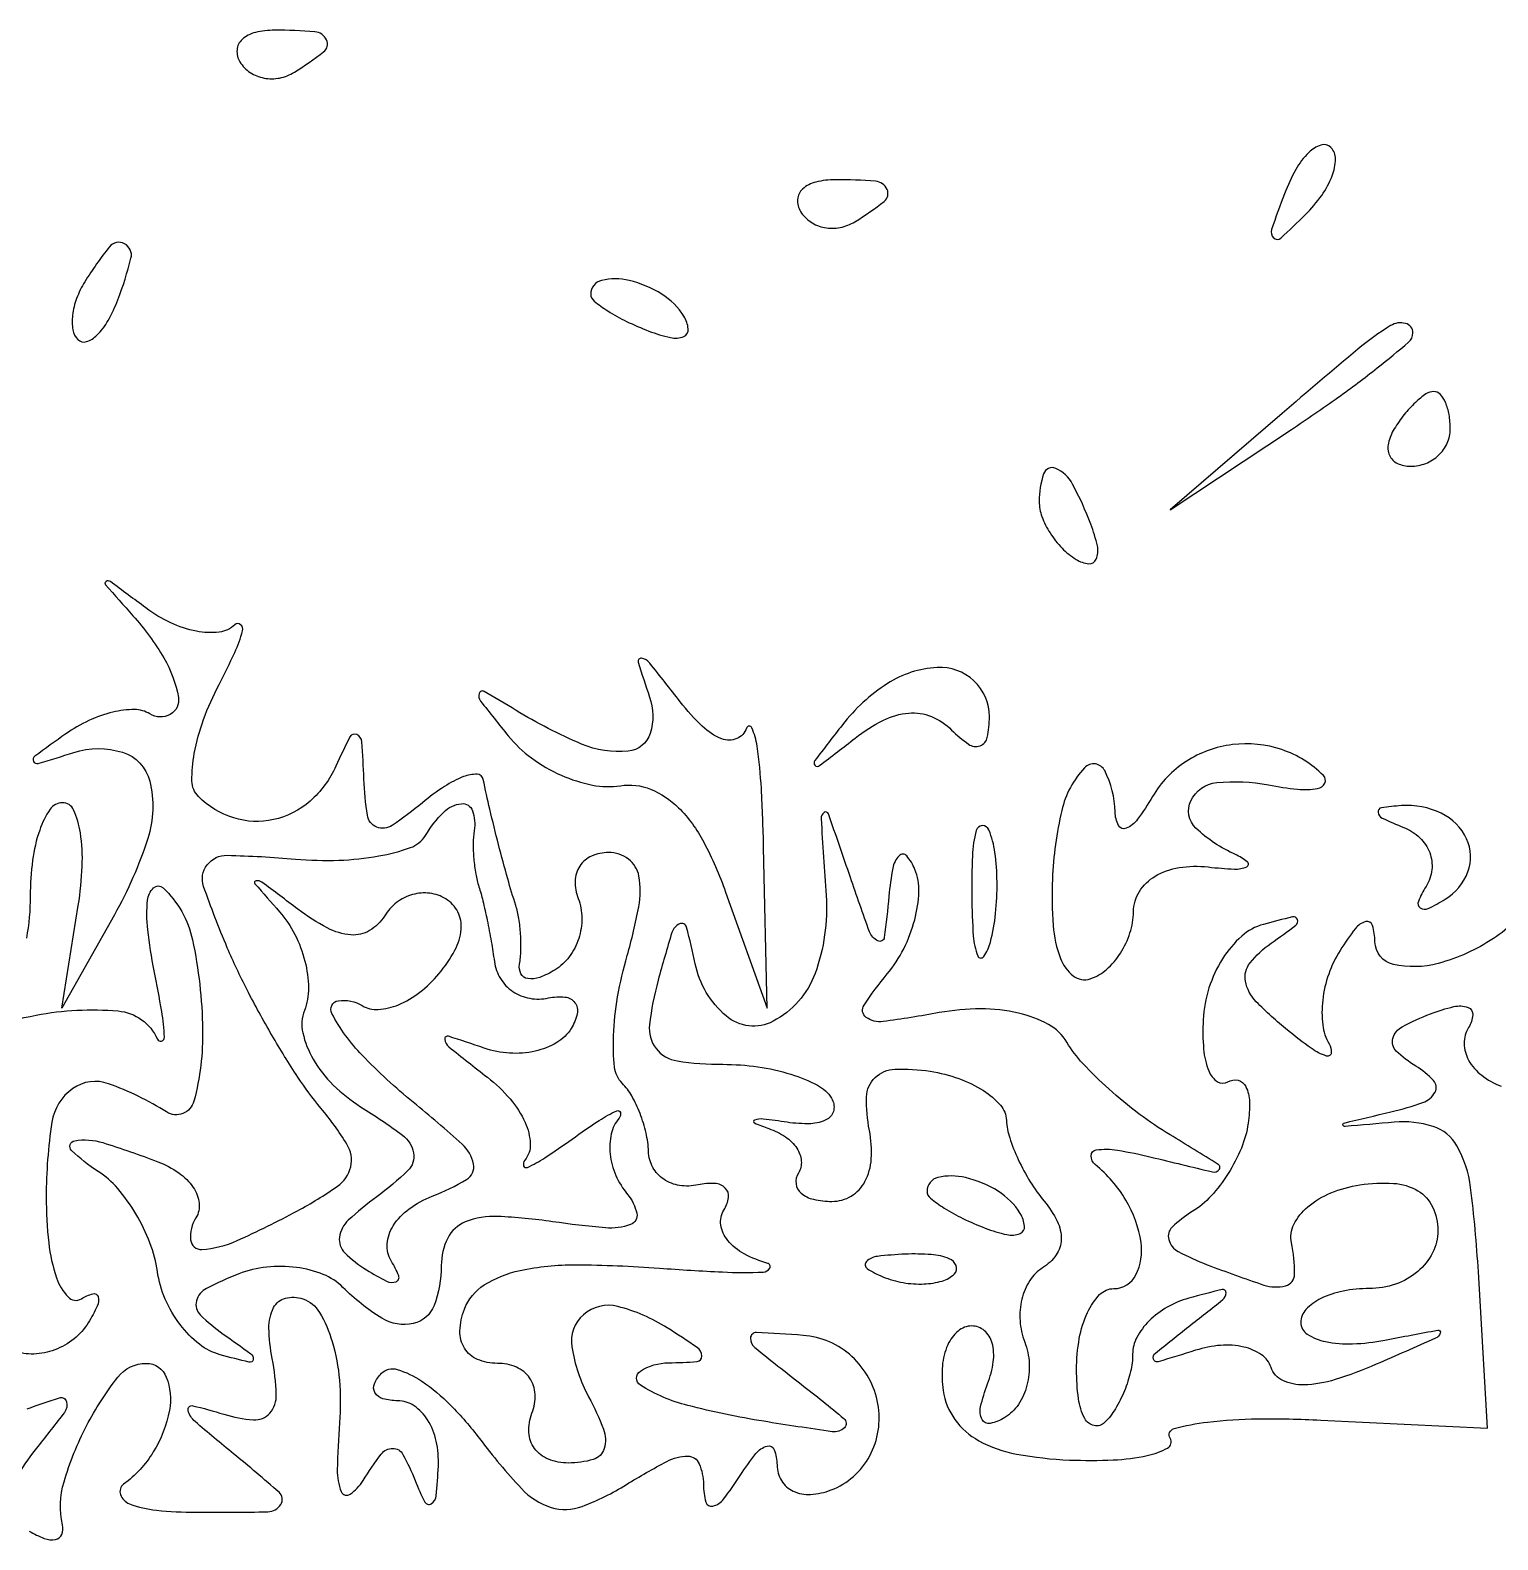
# Model space of a CAD drawing. Extents: x 153 to 7594, y 148 to 3762.
# Drawn here: x 4179 to 4218.27, y 2377.28 to 2417.67 of the extents above; entities that cross this region are included whole.
import ezdxf

# ---------------------------------------------------------------- set-up
doc = ezdxf.new("R2010")
doc.units = 0

msp = doc.modelspace()

# ---------------------------------------------------------------- linework, layer by layer
for points in [[(4184.613087, 2416.817021, 0.108766), (4184.88478, 2416.536973, 0.099739), (4185.257398, 2416.385962, 0.095385), (4185.673795, 2416.387618, 0.090093), (4186.069098, 2416.542705, 0.02679), (4186.852054, 2417.086603, 0.350126), (4186.929499, 2417.40792, 0.269722), (4186.618676, 2417.623697, 0.019984), (4185.543989, 2417.666667, 0.059057), (4185.024148, 2417.605052, 0.126631), (4184.669932, 2417.417083, 0.191218), (4184.534562, 2417.139071, 0.158515)], [(4212.564293, 2413.293128, 0.008399), (4212.21821, 2412.336218, 0.286372), (4212.270328, 2412.111181, 0.400052), (4212.463552, 2412.106486, 0.011214), (4213.124088, 2412.733333, 0.043285), (4213.558688, 2413.246577, 0.063152), (4213.837219, 2413.768815, 0.082976), (4213.927901, 2414.220211, 0.20742), (4213.806872, 2414.526461, 0.278911), (4213.538684, 2414.59249, 0.120343), (4213.210949, 2414.395085, 0.070189), (4212.866277, 2413.940734, 0.036269)], [(4199.613087, 2412.817021, 0.108766), (4199.88478, 2412.536973, 0.099739), (4200.257398, 2412.385962, 0.095385), (4200.673795, 2412.387618, 0.090093), (4201.069098, 2412.542705, 0.02679), (4201.852054, 2413.086603, 0.350126), (4201.929499, 2413.40792, 0.269722), (4201.618676, 2413.623697, 0.019984), (4200.543989, 2413.666667, 0.059057), (4200.024148, 2413.605052, 0.126631), (4199.669932, 2413.417083, 0.191218), (4199.534562, 2413.139071, 0.158515)], [(4180.458881, 2410.933469, 0.049364), (4180.242038, 2410.490157, 0.059701), (4180.133355, 2410.040231, 0.070517), (4180.142323, 2409.651151, 0.156651), (4180.276326, 2409.390341, 0.281567), (4180.50546, 2409.335123, 0.118528), (4180.786868, 2409.507038, 0.069269), (4181.083816, 2409.899181, 0.035865), (4181.345077, 2410.456872, 0.029555), (4181.696703, 2411.564815, 0.344086), (4181.525317, 2411.954259, 0.36195), (4181.120758, 2411.871774, 0.030391)], [(4194, 2410.606989, 0.2252), (4194.088769, 2410.419896, 0.029412), (4194.455882, 2410.154486, 0.029555), (4194.957462, 2409.875192, 0.020646), (4195.551938, 2409.618443, 0.036408), (4196.131719, 2409.443138, 0.155351), (4196.487528, 2409.474315, 0.32948), (4196.606889, 2409.674071, 0.1144), (4196.492921, 2410.011454, 0.115814), (4195.901891, 2410.603931, 0.080554), (4195.026239, 2410.969265, 0.115534), (4194.291154, 2410.972535, 0.349578)], [(4212.5, 2407.41239), (4209.5, 2404.834714), (4212.75, 2406.985451, 0.008632), (4213.995474, 2407.840942, 0.013087), (4215.045313, 2408.631282, 0.00774), (4215.884951, 2409.319978, 0.220566), (4216, 2409.568094, 0.342088), (4215.802873, 2409.8225, 0.203856), (4215.4037, 2409.762236, 0.0361), (4214.529245, 2409.132384, 0.003362)], [(4215.5, 2407, 0.082592), (4215.343488, 2406.6179, 0.161196), (4215.3746, 2406.29375, 0.182303), (4215.586039, 2406.078288, 0.108972), (4215.940983, 2406, 0.093332), (4216.345238, 2406.076123, 0.09642), (4216.688914, 2406.29375, 0.099167), (4216.918938, 2406.618444, 0.105053), (4217, 2407, 0.042167), (4216.967655, 2407.382849, 0.061769), (4216.870461, 2407.70625, 0.081139), (4216.727648, 2407.92554, 0.210953), (4216.559017, 2408, 0.151918), (4216.34829, 2407.934461, 0.038439), (4216.066025, 2407.70625, 0.035638), (4215.768994, 2407.382774, 0.029505)], [(4206, 2405.059017, 0.088797), (4206.072509, 2404.65395, 0.053277), (4206.290385, 2404.21498, 0.051183), (4206.610411, 2403.810572, 0.061454), (4206.988546, 2403.507079, 0.1144), (4207.325929, 2403.393111, 0.32948), (4207.525685, 2403.512472, 0.155351), (4207.556862, 2403.868281, 0.036408), (4207.381557, 2404.448062, 0.029964), (4206.894727, 2405.51997, 0.168622), (4206.441482, 2405.942608, 0.444011), (4206.117673, 2405.798253, 0.079093)], [(4195.574939, 2399.827125, -0.160864), (4195.589204, 2398.854301, -0.300297), (4195.002844, 2398.377213, -0.126223), (4193.754621, 2398.567873, -0.036137), (4192, 2399.470079, 0.006577), (4191.144077, 2399.976214, 0.482563), (4191.012021, 2399.923725, 0.244183), (4191.05034, 2399.719785, 0.004028), (4191.793688, 2398.786854, 0.064817), (4192.415175, 2398.195558, 0.053249), (4193.208584, 2397.73636, 0.055147), (4194.045371, 2397.470085, 0.088018), (4194.793688, 2397.453386, -0.134722), (4195.602536, 2397.360315, -0.102376), (4196.349165, 2396.864251, -0.07395), (4197.021696, 2395.947047, -0.035547), (4197.609839, 2394.60849), (4198.719677, 2391.5), (4198.625536, 2395.797091, 0.008433), (4198.564286, 2397.376116, 0.021885), (4198.45133, 2398.508758, 0.067577), (4198.310858, 2399.000765, 0.686629), (4198.164696, 2398.994088, -0.215369), (4197.904476, 2398.712515, -0.197228), (4197.507817, 2398.708123, -0.096911), (4196.98383, 2399.045168, -0.036325), (4196.396545, 2399.696997, 0.003626), (4195.576461, 2400.736411, 0.186746), (4195.358003, 2400.86333, 0.555867), (4195.268395, 2400.759751, 0.008047)], [(4200.734124, 2399.083333, 0.002253), (4199.993215, 2398.123893, 0.368836), (4199.999859, 2398.000148, 0.383026), (4200.120672, 2397.9906, 0.002296), (4201.073794, 2398.726206, -0.048152), (4201.830194, 2399.206419, -0.09674), (4202.507857, 2399.398758, -0.11906), (4203.113546, 2399.305153, -0.099088), (4203.657127, 2398.942873, 0.044068), (4204.110272, 2398.563267, 0.241871), (4204.416667, 2398.521771, 0.263298), (4204.610695, 2398.744845, 0.050284), (4204.666667, 2399.3, 0.206801), (4204.252362, 2400.258861, 0.205349), (4203.268482, 2400.618035, 0.130436), (4201.937811, 2400.185248, 0.08391)], [(4209.030568, 2397.161493, -0.026215), (4208.633508, 2396.556425, -0.137691), (4208.323352, 2396.313728, -0.392796), (4208.120142, 2396.389809, -0.110363), (4208.030409, 2396.75, 0.111412), (4207.752236, 2397.856796, 0.521347), (4207.21199, 2397.933754, 0.131282), (4206.604017, 2396.794104, 0.047073), (4206.354366, 2394.954987, 0.028613), (4206.374692, 2393.713177, 0.072294), (4206.56956, 2392.83313, 0.136879), (4206.912847, 2392.366549, 0.25166), (4207.364962, 2392.288321, 0.100404), (4207.800556, 2392.538818, 0.06912), (4208.173175, 2392.971673, 0.065933), (4208.428955, 2393.513497, 0.073517), (4208.522442, 2394.083333, -0.136367), (4208.681241, 2394.62156, -0.119051), (4209.101457, 2395.033824, -0.097439), (4209.742347, 2395.263849, -0.065487), (4210.522442, 2395.279096, 0.015882), (4211.226607, 2395.223009, 0.119903), (4211.551905, 2395.28589, 0.558681), (4211.568276, 2395.419174, 0.064264), (4211.25, 2395.612429, -0.085734), (4210.194489, 2396.316699, -0.324544), (4210.057783, 2397.052431, -0.263326), (4210.750554, 2397.538592, -0.071924), (4212.135307, 2397.473942, 0.022442), (4212.913756, 2397.359969, 0.067814), (4213.448243, 2397.37864, 0.2387), (4213.639837, 2397.520983, 0.322698), (4213.606362, 2397.726971, 0.11564), (4212.490588, 2398.418976, 0.112431), (4211.171463, 2398.552615, 0.113028), (4209.92999, 2398.102174, 0.117871)], [(4190.881579, 2396.25, 0.037629), (4190.85372, 2395.908429, 0.022329), (4190.869449, 2395.5, 0.02227), (4190.921861, 2395.091714, 0.035422), (4191.006579, 2394.75, -0.019699), (4191.111919, 2394.375851, -0.007748), (4191.228566, 2393.853125, -0.007655), (4191.337371, 2393.283531, -0.009478), (4191.420455, 2392.75, 0.10459), (4191.583687, 2392.294283, 0.106938), (4191.916508, 2391.947903, 0.104819), (4192.36874, 2391.765482, 0.096847), (4192.869784, 2391.774777, -0.077878), (4193.310245, 2391.799556, -0.212125), (4193.575655, 2391.648544, -0.218684), (4193.63669, 2391.35478, -0.082144), (4193.473179, 2390.956603, -0.121459), (4193.091021, 2390.581945, -0.078337), (4192.511772, 2390.352329, -0.070884), (4191.829668, 2390.297975, -0.067894), (4191.148849, 2390.43428, 0.006554), (4190.192383, 2390.751314, 0.542081), (4190.091684, 2390.668789, 0.199314), (4190.201539, 2390.468979, 0.003191), (4191.234456, 2389.653577, -0.049852), (4191.844081, 2389.072423, -0.071714), (4192.24367, 2388.444179, -0.094055), (4192.38189, 2387.868798, -0.189823), (4192.234456, 2387.434091, 0.253556), (4192.203941, 2387.287707, 0.452634), (4192.303247, 2387.242212, 0.040593), (4192.771539, 2387.499038, 0.009822), (4193.5, 2388, -0.009858), (4194.22826, 2388.500747, -0.041188), (4194.694736, 2388.75577, -0.462413), (4194.792657, 2388.708677, -0.244486), (4194.758676, 2388.559042, 0.121348), (4194.548714, 2388.1367, 0.082698), (4194.519195, 2387.598762, 0.074924), (4194.67043, 2387.029726, 0.070966), (4194.98443, 2386.518761, -0.118744), (4195.231274, 2386.015923, -0.377211), (4195.065488, 2385.7135, -0.108995), (4194.393087, 2385.62505, -0.014848), (4192.975754, 2385.790251, 0.025401), (4191.512802, 2385.929558, 0.10557), (4190.643401, 2385.783706, 0.18545), (4190.173064, 2385.351384, 0.115701), (4190, 2384.613499, -0.090406), (4189.805502, 2383.5466, -0.253494), (4189.249938, 2383.065566, -0.195064), (4188.409031, 2383.20835, -0.058044), (4187.367217, 2384.032783, 0.101964), (4186.842511, 2384.378185, 0.062593), (4186.12344, 2384.564801, 0.058977), (4185.329896, 2384.573596, 0.065009), (4184.583372, 2384.393619, 0.027376), (4183.717667, 2384.005828, 0.213452), (4183.448245, 2383.668759, 0.268219), (4183.551394, 2383.296598, 0.04101), (4184.166154, 2382.784706, -0.005172), (4184.901138, 2382.256975, -0.27631), (4184.965517, 2382.104096, -0.441828), (4184.859836, 2382.032086, -0.007263), (4184.087373, 2382.228078, -0.102107), (4183.526905, 2382.510324, -0.063399), (4183.010132, 2383.038863, -0.059767), (4182.612744, 2383.720026, -0.065845), (4182.403857, 2384.454102, 0.055023), (4182.203146, 2385.221983, 0.042291), (4181.825825, 2386.002838, 0.043397), (4181.340538, 2386.680586, 0.074521), (4180.816484, 2387.134581, -0.05294), (4180.107897, 2387.697005, -0.614148), (4180.190279, 2387.956502, -0.116049), (4180.941837, 2387.904421, -0.016541), (4182.412469, 2387.395215, -0.060475), (4182.974366, 2387.097516, -0.091339), (4183.363026, 2386.705116, -0.120446), (4183.521017, 2386.283716, -0.169737), (4183.435239, 2385.895215, 0.15983), (4183.292969, 2385.305155, 0.410545), (4183.593955, 2385.045776, 0.089705), (4184.534352, 2385.282668, 0.016425), (4186.148706, 2386.079585, 0.029509), (4187.222944, 2386.738794, 0.186368), (4187.575197, 2387.261618, 0.198224), (4187.473361, 2387.865761, 0.033893), (4186.776326, 2388.829585, -0.028082), (4186.164351, 2389.655428, -0.013403), (4185.467958, 2390.779178, -0.01324), (4184.801265, 2391.99521, -0.018353), (4184.273664, 2393.120807, -0.016367), (4183.640214, 2394.759396, -0.253071), (4183.73298, 2395.335775, -0.239711), (4184.27182, 2395.59271, -0.014823), (4186.096079, 2395.491824, 0.029095), (4187.259724, 2395.460729, 0.036886), (4188.328833, 2395.573611, 0.040229), (4189.173903, 2395.79783, 0.171002), (4189.574793, 2396.121017, -0.055656), (4190.065131, 2396.746624, -0.175891), (4190.538012, 2396.973075, -0.346535), (4190.833867, 2396.783948, -0.123483)], [(4215.756231, 2396.335642, -0.09373), (4216.185107, 2396.06066, -0.11358), (4216.449351, 2395.663905, -0.119157), (4216.506396, 2395.206832, -0.110583), (4216.351722, 2394.760081, 0.038844), (4216.14577, 2394.360517, 0.357602), (4216.197388, 2394.186645, 0.264648), (4216.410413, 2394.170014, 0.028521), (4216.861803, 2394.41459, 0.164497), (4217.469663, 2395.149367, 0.20325), (4217.437992, 2396.02967, 0.174183), (4216.754768, 2396.717682, 0.12824), (4215.690983, 2396.921053, 0.020929), (4215.159138, 2396.863366, 0.402866), (4215.066763, 2396.743095, 0.260933), (4215.178106, 2396.587621, 0.013901)], [(4204.194949, 2394.5, 0.012823), (4204.235556, 2393.431793, 0.080377), (4204.356533, 2392.900903, 0.597527), (4204.51666, 2392.883358, 0.087174), (4204.692991, 2393.269032, 0.037336), (4204.832894, 2394.036634, 0.029507), (4204.872264, 2394.880008, 0.030339), (4204.814405, 2395.671085, 0.06278), (4204.655937, 2396.269032, 0.31318), (4204.47713, 2396.386009, 0.333666), (4204.315079, 2396.257153, 0.052471), (4204.212705, 2395.580113, 0.014395)], [(4185.671855, 2394.079917, -0.063985), (4186.082416, 2393.475738, -0.055539), (4186.350976, 2392.758116, -0.058306), (4186.445258, 2392.040624, -0.095434), (4186.338172, 2391.43888, 0.148096), (4186.294877, 2390.841534, 0.076985), (4186.57138, 2390.139845, 0.065593), (4187.111098, 2389.444474, 0.055436), (4187.841974, 2388.866616, -0.019481), (4188.962798, 2388.10441, -0.191555), (4189.258562, 2387.628557, -0.250876), (4189.105067, 2387.155929, -0.033462), (4188.274166, 2386.458525, 0.029515), (4187.511872, 2385.828883, 0.172676), (4187.275785, 2385.37476, 0.236164), (4187.416053, 2384.960373, 0.056812), (4188.003018, 2384.498135, 0.021308), (4188.537509, 2384.198486, 0.208423), (4188.790034, 2384.183977, 0.420776), (4188.860457, 2384.341398, 0.044442), (4188.660252, 2384.740707, -0.160038), (4188.551189, 2385.193845, -0.121497), (4188.714437, 2385.681553, -0.094749), (4189.136965, 2386.131714, -0.064301), (4189.755744, 2386.469507, 0.041136), (4190.678174, 2386.919072, 0.318541), (4190.862317, 2387.333287, 0.161747), (4190.558256, 2387.865384, 0.011627), (4189.25, 2388.984585, -0.029739), (4187.881081, 2390.244311, -0.070668), (4187.071837, 2391.362761, -0.515047), (4187.241814, 2391.700744, -0.178657), (4187.886693, 2391.570027, 0.157815), (4188.312688, 2391.465542, 0.080573), (4188.854218, 2391.594237, 0.06707), (4189.425024, 2391.927196, 0.054071), (4189.935251, 2392.421983, 0.048406), (4190.362064, 2393.051256, 0.102491), (4190.53258, 2393.612451, 0.142263), (4190.442585, 2394.075606, 0.136508), (4190.117657, 2394.427284, 0.107912), (4189.693539, 2394.576634, 0.099619), (4189.232588, 2394.542, 0.095629), (4188.80578, 2394.328271, 0.090821), (4188.480071, 2393.967754, -0.122105), (4188.080803, 2393.577317, -0.153952), (4187.579653, 2393.462245, -0.103943), (4186.949371, 2393.648233, -0.037815), (4186.160972, 2394.153214, 0.00191), (4185.199956, 2394.870905, 0.199168), (4185.043167, 2394.910012, 0.590641), (4185.014308, 2394.832169, 0.003166)], [(4203, 2386.606989, 0.2252), (4203.088769, 2386.419896, 0.029412), (4203.455882, 2386.154486, 0.029555), (4203.957462, 2385.875192, 0.020646), (4204.551938, 2385.618443, 0.036408), (4205.131719, 2385.443138, 0.155351), (4205.487528, 2385.474315, 0.32948), (4205.606889, 2385.674071, 0.1144), (4205.492921, 2386.011454, 0.115814), (4204.901891, 2386.603931, 0.080554), (4204.026239, 2386.969265, 0.115534), (4203.291154, 2386.972535, 0.349578)], [(4201.8125, 2384.316886, 0.051402), (4202.359369, 2384.160852, 0.05415), (4202.916927, 2384.123424, 0.060344), (4203.402231, 2384.202593, 0.126455), (4203.729167, 2384.395833, 0.296942), (4203.77538, 2384.614691, 0.208169), (4203.592839, 2384.799335, 0.077125), (4203.112848, 2384.910055, 0.028489), (4202.416667, 2384.921053, 0.018894), (4201.670344, 2384.862007, 0.168741), (4201.37858, 2384.720685, 0.470617), (4201.395823, 2384.538436, 0.054073)]]:
    msp.add_lwpolyline(points, format="xyb", close=True)
for points in [[(4178.976218, 2377.514698, 0.04707), (4179.376171, 2377.316789, 0.136948), (4179.680348, 2377.288349, 0.255513), (4179.844006, 2377.420502, 0.153758), (4179.866018, 2377.67567, -0.127039), (4179.904764, 2378.826712, -0.047974), (4180.510051, 2380.332326, -0.046936), (4181.345066, 2381.629565, -0.230209), (4182.106989, 2382, -0.309528), (4182.641786, 2381.63385, -0.139797), (4182.723986, 2380.745827, -0.091334), (4182.293567, 2379.628342, -0.097142), (4181.5, 2378.765313, 0.331689), (4181.415821, 2378.4899, 0.217899), (4181.657707, 2378.241942, 0.067528), (4182.375865, 2378.070868, 0.023453), (4183.44113, 2378.015313, 0.005925), (4185.358867, 2378.028055, 0.251111), (4185.704562, 2378.221669, 0.369767), (4185.65821, 2378.550244, 0.00965), (4184.44113, 2379.581635, -0.005861), (4183.41122, 2380.441087, -0.157001), (4183.226398, 2380.741061, -0.559895), (4183.349959, 2380.865944, -0.017994), (4184.181474, 2380.639316, 0.057437), (4184.972536, 2380.489376, 0.236034), (4185.410399, 2380.669879, 0.191047), (4185.585929, 2381.168225, 0.037859), (4185.475681, 2382.126278, -0.042001), (4185.38837, 2382.944541, -0.124439), (4185.51356, 2383.490875, -0.21422), (4185.828816, 2383.743666, -0.146598), (4186.294207, 2383.726294, -0.179443), (4186.741197, 2383.362209, -0.06111), (4187.080397, 2382.58196, -0.05137), (4187.273757, 2381.55081, -0.039806), (4187.277356, 2380.407697, 0.013688), (4187.215693, 2379.15152, 0.102451), (4187.323372, 2378.568113, 0.48157), (4187.560221, 2378.498336, 0.100665), (4187.906305, 2378.863153, -0.022146), (4188.395545, 2379.57417, -0.235153), (4188.701138, 2379.726305, -0.275836), (4188.97324, 2379.563832, -0.028937), (4189.300002, 2378.863153, 0.023718), (4189.559972, 2378.290165, 0.438953), (4189.731622, 2378.242627, 0.232968), (4189.864069, 2378.4558, 0.013273), (4189.921053, 2379.25, 0.065071), (4189.864129, 2379.919055, 0.085528), (4189.634101, 2380.485938, 0.104064), (4189.271907, 2380.864353, 0.151114), (4188.833333, 2381, -0.066542), (4188.438686, 2381.052755, -0.195974), (4188.225299, 2381.215924, -0.23966), (4188.210841, 2381.45465, -0.094136), (4188.401726, 2381.73506, -0.279166), (4188.819562, 2381.837722, -0.071351), (4189.475262, 2381.524209, -0.051826), (4190.247606, 2380.884134, -0.031431), (4191.024103, 2379.98506, 0.024239), (4192.145153, 2378.648687, 0.131225), (4192.938572, 2378.14752, 0.168349), (4193.769712, 2378.173424, 0.046806), (4194.95571, 2378.758474, -0.015868), (4196.036217, 2379.377247, -0.122697), (4196.596937, 2379.516948, -0.302251), (4196.899834, 2379.315437, -0.096434), (4197.015313, 2378.758474, 0.062795), (4197.080166, 2378.290112, 0.407643), (4197.265938, 2378.180359, 0.170361), (4197.554393, 2378.368528, 0.020394), (4198, 2379, -0.024208), (4198.420237, 2379.585985, -0.156742), (4198.718617, 2379.785463, -0.394239), (4198.910945, 2379.687109, -0.083809), (4198.984687, 2379.281385, 0.13328), (4199.104311, 2378.86153, 0.149877), (4199.416083, 2378.58213, 0.123718), (4199.883463, 2378.493711, 0.07695), (4200.431764, 2378.612189, 0.180168), (4201.46464, 2379.523439, 0.169149), (4201.684038, 2380.916233, 0.163079), (4200.989481, 2382.180999, 0.169111), (4199.683777, 2382.748867, 0.007668), (4198.43342, 2382.823792, 0.415596), (4198.274672, 2382.677895, 0.237621), (4198.39122, 2382.4216, 0.004095), (4199.631675, 2381.440406, -0.00798), (4200.775178, 2380.521367, -0.443599), (4200.785692, 2380.275885, -0.234462), (4200.463949, 2380.16999, -0.004237), (4198.627305, 2380.44967, -0.023156), (4196.593788, 2380.874376, -0.075014), (4195.328231, 2381.412345, -0.556947), (4195.327167, 2381.794568, -0.137469), (4196.083333, 2382.015313, 0.017009), (4196.844248, 2382.049443, 0.402326), (4196.974646, 2382.196054, 0.23711), (4196.85145, 2382.419591, 0.009356), (4196.047746, 2382.94933, 0.078787), (4194.720269, 2383.521251, 0.247078), (4193.805355, 2383.302295, 0.258051), (4193.493914, 2382.43936, 0.083361), (4193.943282, 2381.105978, -0.031529), (4194.340029, 2380.237132, -0.16682), (4194.357937, 2379.721672, -0.251939), (4194.062784, 2379.428915, -0.072053), (4193.402954, 2379.333333, -0.093792), (4192.868586, 2379.434461, -0.141986), (4192.496065, 2379.721291, -0.147372), (4192.343066, 2380.153931, -0.103791), (4192.425582, 2380.666667, 0.101609), (4192.50965, 2381.175034, 0.143007), (4192.364747, 2381.608333, 0.142214), (4192.008604, 2381.897188, 0.100061), (4191.5, 2382, -0.09909), (4190.968597, 2382.106358, -0.158477), (4190.620516, 2382.405185, -0.14742), (4190.49972, 2382.869887, -0.082182), (4190.618294, 2383.447674, -0.161233), (4191.15011, 2384.097152, -0.089544), (4192.108248, 2384.486915, -0.053543), (4193.601241, 2384.637848, -0.017051), (4195.836909, 2384.547634, 0.006561), (4197.52474, 2384.444027, 0.023075), (4198.612558, 2384.441804, 0.251689), (4198.789546, 2384.547231, 0.497803), (4198.737757, 2384.675642, -0.05812), (4198.106498, 2384.927612, -0.096555), (4197.665479, 2385.290417, -0.134996), (4197.481134, 2385.701545, -0.178541), (4197.562087, 2386.100459, 0.10301), (4197.685545, 2386.44049, 0.239831), (4197.600684, 2386.690041, 0.18387), (4197.318359, 2386.812265, 0.064219), (4196.869784, 2386.774777, -0.089796), (4196.378173, 2386.758779, -0.111993), (4195.953226, 2386.923424, -0.120446), (4195.662055, 2387.243359, -0.11543), (4195.545455, 2387.666667, 0.046648), (4195.479647, 2388.161659, 0.035701), (4195.319887, 2388.684091, 0.036631), (4195.09718, 2389.155469, 0.067803), (4194.841394, 2389.49194, -0.171795), (4194.636594, 2389.921233, -0.035913), (4194.60861, 2390.767261, -0.033785), (4194.719244, 2391.804371, -0.026377), (4194.973789, 2392.908606, 0.022916), (4195.284574, 2394.215461, 0.091656), (4195.288546, 2395.034581, 0.188571), (4195.010041, 2395.488104, 0.163256), (4194.477736, 2395.666667, 0.103943), (4194.023728, 2395.571254, 0.144132), (4193.707648, 2395.304713, 0.140997), (4193.582171, 2394.904445, 0.09782), (4193.663514, 2394.434484, -0.09053), (4193.761592, 2393.912815, -0.080061), (4193.676399, 2393.365833, -0.080846), (4193.425104, 2392.877951, -0.095349), (4193.043397, 2392.526821, -0.048051), (4192.6335, 2392.324989, -0.129969), (4192.313565, 2392.29191, -0.238426), (4192.13293, 2392.421843, -0.16423), (4192.093644, 2392.67567, 0.03591), (4192.130871, 2393.045918, 0.023003), (4192.123273, 2393.478166, 0.023102), (4192.076439, 2393.903107, 0.039488), (4191.993421, 2394.25, -0.010403), (4191.77865, 2394.961833, -0.005049), (4191.532369, 2395.87976, -0.005045), (4191.299536, 2396.823266, -0.008417), (4191.125, 2397.622445, 0.353211), (4190.958674, 2397.760714, 0.095359), (4190.596094, 2397.69636, 0.05448), (4190.084533, 2397.433501, 0.027311), (4189.5, 2397, -0.025315), (4188.684809, 2396.390384, -0.247815), (4188.271245, 2396.346531, -0.265857), (4188.021135, 2396.66164, -0.028431), (4187.929715, 2397.627555, 0.008953), (4187.874416, 2398.624265, 0.271184), (4187.737794, 2398.822703, 0.404318), (4187.553007, 2398.759359, 0.012962), (4187.179715, 2397.978997, -0.107565), (4186.49095, 2397.043345, -0.12665), (4185.512553, 2396.546395, -0.131508), (4184.444478, 2396.592896, -0.120674), (4183.502313, 2397.164354, -0.195274), (4183.327937, 2397.577133, -0.049043), (4183.390453, 2398.31965, -0.042679), (4183.637417, 2399.22142, -0.031899), (4184.054434, 2400.164354, 0.012332), (4184.472802, 2401.018394, 0.042898), (4184.680495, 2401.59614, 0.289147), (4184.628463, 2401.762238, 0.380898), (4184.477464, 2401.758676, -0.16049), (4184.055817, 2401.563672, -0.075666), (4183.44944, 2401.585588, -0.063141), (4182.759821, 2401.808991, -0.050978), (4182.092009, 2402.210448, 0.001633), (4181.144363, 2402.915818, 0.305081), (4181.028545, 2402.920961, 0.465712), (4181.015055, 2402.832456, 0.001951), (4181.75, 2402.001772, -0.048422), (4182.576168, 2400.872127, -0.0913), (4182.964883, 2399.815756, -0.319649), (4182.746395, 2399.361444, -0.270667), (4182.202254, 2399.375, 0.140411), (4181.792298, 2399.490481, 0.057351), (4181.212247, 2399.421128, 0.050663), (4180.566904, 2399.196605, 0.045054), (4179.952254, 2398.839685, 0.004079), (4179.126687, 2398.244924, 0.349939), (4179.088903, 2398.105747, 0.380372), (4179.213596, 2398.047697, 0.004299), (4180.167241, 2398.342525, -0.153596), (4181.47147, 2398.347255, -0.261887), (4182.199328, 2397.577365, -0.14062), (4182.146552, 2396.040932, -0.049443), (4181.253304, 2394), (4179.850454, 2391.5), (4180.286555, 2394.25, 0.029046), (4180.391456, 2395.30403, 0.048672), (4180.341536, 2396.192187, 0.066484), (4180.161108, 2396.805338, 0.296192), (4179.861328, 2397, 0.249889), (4179.530586, 2396.823693, 0.064968), (4179.253015, 2396.265625, 0.050289), (4179.062724, 2395.457653, 0.032714), (4179, 2394.5, -0.045506), (4178.897422, 2393.375251, -0.10826)], [(4219.234687, 2394.427058, -0.096879), (4218.153599, 2393.363489, -0.080363), (4216.679713, 2392.698753, -0.121724), (4215.477402, 2392.673433, -0.347289), (4214.984687, 2393.281385, 0.068627), (4214.919546, 2393.713557, 0.402101), (4214.738409, 2393.817153, 0.169488), (4214.45979, 2393.634252, 0.02252), (4214.05067, 2393.047746, 0.057792), (4213.745848, 2392.414446, 0.054198), (4213.585716, 2391.714316, 0.058247), (4213.585585, 2391.055317, 0.105989), (4213.757941, 2390.547746, -0.160705), (4213.812627, 2390.303035, -0.479345), (4213.689119, 2390.222471, -0.075591), (4213.280923, 2390.428219, -0.016012), (4212.644624, 2390.911729, -0.028335), (4211.805632, 2391.675452, -0.148046), (4211.519439, 2392.222881, -0.219821), (4211.641604, 2392.711497, -0.069883), (4212.202666, 2393.23786, 0.007269), (4212.86867, 2393.721925, 0.339482), (4212.911205, 2393.873715, 0.372009), (4212.778114, 2393.942525, 0.007762), (4212, 2393.743303, 0.116005), (4211.418038, 2393.427529, 0.069834), (4210.907663, 2392.825549, 0.063915), (4210.542667, 2392.042406, 0.064117), (4210.38779, 2391.193314, 0.033494), (4210.399302, 2390.404907, 0.074517), (4210.536029, 2389.821806, 0.151832), (4210.767432, 2389.535909, 0.293672), (4211.050005, 2389.530905, -0.204182), (4211.321529, 2389.572149, -0.219218), (4211.52862, 2389.403416, -0.108431), (4211.627063, 2389.000239, -0.042324), (4211.591841, 2388.424795, -0.060956), (4211.409863, 2387.760777, -0.043695), (4211.05643, 2387.076199, -0.044193), (4210.596611, 2386.474149, -0.069272), (4210.09578, 2386.059195, 0.050763), (4209.558321, 2385.646349, 0.279539), (4209.46524, 2385.308947, 0.205112), (4209.722692, 2384.990963, 0.029805), (4210.497942, 2384.639163, 0.010741), (4212.011963, 2384.095193, 0.145632), (4212.59254, 2384.075322, 0.340566), (4212.833561, 2384.386332, 0.051022), (4212.75, 2385.226259, -0.168587), (4212.815831, 2385.718612, -0.101023), (4213.185417, 2386.186731, -0.079598), (4213.804995, 2386.560029, -0.057641), (4214.583333, 2386.773969, -0.053673), (4215.480082, 2386.815111, -0.118196), (4216.132072, 2386.615783, -0.151194), (4216.52472, 2386.184622, -0.110083), (4216.666667, 2385.54771, -0.117706), (4216.525741, 2384.957374, -0.100589), (4216.128125, 2384.45464, -0.092682), (4215.533504, 2384.11711, -0.083053), (4214.833333, 2384, 0.047469), (4214.131675, 2383.933236, 0.067456), (4213.538542, 2383.733751, 0.087618), (4213.138678, 2383.439785, 0.192856), (4213, 2383.09362, 0.256117), (4213.171492, 2382.780789, 0.090545), (4213.660937, 2382.581149, 0.062212), (4214.387889, 2382.521093, 0.037258), (4215.25, 2382.621828, -0.002226), (4216.665955, 2382.888786, -0.578226), (4216.732488, 2382.810462, -0.205341), (4216.60173, 2382.669929, -0.001333), (4215.017881, 2381.974566, -0.026846), (4213.920555, 2381.564843, -0.068532), (4213.085197, 2381.424179, -0.116175), (4212.516373, 2381.540279, -0.20698), (4212.203273, 2381.890181, 0.163709), (4211.947294, 2382.229511, 0.094318), (4211.473369, 2382.436557, 0.076004), (4210.854707, 2382.481234, 0.057425), (4210.185392, 2382.349491, -0.004965), (4209.186612, 2382.04147, -0.415387), (4209.058729, 2382.111033, -0.303192), (4209.110496, 2382.276296, -0.003963), (4210, 2382.981799, 0.003798), (4210.911636, 2383.704364, 0.227031), (4211, 2383.888941, 0.485804), (4210.89307, 2383.973022, 0.007094), (4210, 2383.742798, 0.063107), (4209.426524, 2383.505369, 0.0662), (4208.940625, 2383.135384, 0.073674), (4208.612057, 2382.694747, 0.12404), (4208.5, 2382.25, -0.058206), (4208.445135, 2381.780297, -0.038959), (4208.279688, 2381.264583, -0.039065), (4208.037236, 2380.783008, -0.060298), (4207.75, 2380.416667, -0.256082), (4207.468517, 2380.334502, -0.220083), (4207.220312, 2380.523438, -0.089022), (4207.051583, 2381.051407, -0.032949), (4207, 2381.833333, -0.044202), (4207.073466, 2382.662735, -0.064016), (4207.29375, 2383.363542, -0.083831), (4207.617811, 2383.837546, -0.203711), (4208, 2384, 0.284592), (4208.587317, 2384.363753, 0.154059), (4208.72429, 2385.234454, 0.09747), (4208.317956, 2386.368675, 0.087306), (4207.5, 2387.315507, -0.229044), (4207.388737, 2387.5541, -0.371502), (4207.528125, 2387.711314, -0.074599), (4208.097107, 2387.702838, -0.019186), (4209, 2387.517757, 0.001944), (4210.635288, 2387.123353, 0.283603), (4210.813653, 2387.182445, 0.457041), (4210.79094, 2387.323907, 0.002615), (4209.5, 2388.113571, -0.025658), (4208.678453, 2388.669675, -0.021324), (4207.863819, 2389.340651, -0.021849), (4207.169801, 2390.020833, -0.052998), (4206.738533, 2390.59302, 0.133248), (4206.247918, 2391.064848, 0.068515), (4205.445292, 2391.370749, 0.057764), (4204.43498, 2391.484291, 0.044003), (4203.32529, 2391.382541, -0.010286), (4201.820016, 2391.141451, -0.196669), (4201.368806, 2391.256729, -0.398831), (4201.311601, 2391.583542, -0.026759), (4201.931298, 2392.417219, 0.056143), (4202.37407, 2393.092215, 0.052348), (4202.668152, 2393.864631, 0.056166), (4202.779102, 2394.614107, 0.104554), (4202.673488, 2395.216378, 0.082348), (4202.455255, 2395.575323, 0.440978), (4202.252169, 2395.581325, 0.148429), (4202.080572, 2395.247643, 0.022804), (4201.979267, 2394.5, -0.011355), (4201.855124, 2393.394093, -0.510373), (4201.680694, 2393.300498, -0.195268), (4201.459625, 2393.545662, -0.004826), (4200.947738, 2395, 0.001649), (4200.360959, 2396.701571, 0.505672), (4200.241486, 2396.738407, 0.254499), (4200.162756, 2396.569027, 0.001132), (4200.297418, 2394.518555, -0.104652), (4200.002115, 2392.43362, -0.187445), (4198.877747, 2391.151229, -0.306075), (4197.620183, 2391.294794, -0.166154), (4196.793878, 2392.692914, 0.013593), (4196.564267, 2393.666238, 0.462366), (4196.374933, 2393.756709, 0.21759), (4196.169862, 2393.523779, 0.006543), (4195.80318, 2392.25, 0.037525), (4195.571003, 2391.056849, 0.195706), (4195.745699, 2390.424031, 0.19423), (4196.313796, 2390.09023, 0.036905), (4197.534603, 2390, -0.03555), (4198.474227, 2389.933109, -0.040056), (4199.357045, 2389.733645, -0.043922), (4200.06596, 2389.442187, -0.135665), (4200.442363, 2389.093259, -0.187074), (4200.501691, 2388.773941, -0.226045), (4200.323675, 2388.530193, -0.116739), (4199.885003, 2388.412104, -0.044958), (4199.25138, 2388.449735, 0.008455), (4198.61775, 2388.534035, 0.112449), (4198.385252, 2388.508686, 0.677861), (4198.381656, 2388.431935, 0.024085), (4198.762243, 2388.280794, -0.064879), (4199.210162, 2388.059185, -0.098648), (4199.516152, 2387.753023, -0.127793), (4199.634056, 2387.413517, -0.159743), (4199.556232, 2387.090985, 0.169952), (4199.493, 2386.804031, 0.189806), (4199.626935, 2386.555893, 0.120169), (4199.964474, 2386.388026, 0.055636), (4200.454474, 2386.333333, 0.13591), (4200.970146, 2386.476141, 0.13706), (4201.336917, 2386.863547, 0.107376), (4201.506047, 2387.470668, 0.062082), (4201.455648, 2388.230299, -0.054024), (4201.381542, 2389.128613, -0.195956), (4201.606886, 2389.64336, -0.185829), (4202.138367, 2389.870374, -0.048084), (4203.084774, 2389.813633, -0.045931), (4203.851262, 2389.619733, -0.058205), (4204.506697, 2389.29838, -0.070043), (4204.961512, 2388.905878, -0.169999), (4205.124648, 2388.5, 0.067823), (4205.209784, 2388.03434, 0.030145), (4205.439764, 2387.452714, 0.029151), (4205.761448, 2386.856956, 0.034849), (4206.133595, 2386.339028, -0.058687), (4206.481501, 2385.802742, -0.120947), (4206.588748, 2385.317497, -0.146571), (4206.452852, 2384.89942, -0.103335), (4206.092232, 2384.557003, 0.113813), (4205.748114, 2384.216427, 0.081885), (4205.536604, 2383.71688, 0.075888), (4205.486924, 2383.138088, 0.075278), (4205.611848, 2382.569126, -0.079125), (4205.73273, 2381.997745, -0.077202), (4205.671864, 2381.411961, -0.081881), (4205.443522, 2380.902049, -0.108623), (4205.079628, 2380.549213, -0.085374), (4204.69015, 2380.392186, -0.339634), (4204.471965, 2380.495415, -0.178232), (4204.430271, 2380.837447, -0.03375), (4204.618443, 2381.448062, 0.056955), (4204.771827, 2382.042264, 0.101575), (4204.739854, 2382.544118, 0.148016), (4204.533429, 2382.873386, 0.181174), (4204.195473, 2383, 0.178832), (4203.827635, 2382.864091, 0.112158), (4203.550734, 2382.49185, 0.084317), (4203.409004, 2381.932006, 0.05642), (4203.430859, 2381.270127, 0.120146), (4203.743857, 2380.497437, 0.111663), (4204.384366, 2379.930694, 0.080429), (4205.394835, 2379.571601, 0.035175), (4206.81238, 2379.414152, 0.020796), (4207.982266, 2379.415659, 0.042357), (4208.893108, 2379.532461, 0.071937), (4209.434808, 2379.733783, 0.430155), (4209.503717, 2379.993986, -0.502534), (4209.607103, 2380.254517, -0.035251), (4210.507427, 2380.428795, -0.027916), (4211.850174, 2380.516086, -0.014417), (4213.53327, 2380.482871), (4217.999117, 2380.265818), (4217.751309, 2384.446781, 0.01618), (4217.544072, 2386.703863, 0.097276), (4217.177523, 2387.817943, 0.190305), (4216.538776, 2388.337529, 0.098967), (4215.50175, 2388.45152, -0.000572), (4214.187973, 2388.337376, -0.349034), (4214.129106, 2388.376459, -0.437224), (4214.15907, 2388.429866, -0.000612), (4215.412109, 2388.728442, 0.026267), (4216.267843, 2388.979354, 0.185682), (4216.591933, 2389.25507, 0.326337), (4216.550118, 2389.569552, 0.063623), (4216.078263, 2389.951631, -0.052203), (4215.555062, 2390.355919, -0.276916), (4215.463068, 2390.690519, -0.204871), (4215.716098, 2391.005904, -0.031036), (4216.468092, 2391.349382, -0.032557), (4217.095641, 2391.544412, -0.146598), (4217.474961, 2391.523568, -0.339509), (4217.602105, 2391.325286, -0.117831), (4217.488556, 2390.981483, 0.14332), (4217.371713, 2390.557442, 0.123994), (4217.491888, 2390.110296, 0.102058), (4217.840343, 2389.707097, 0.072195), (4218.363965, 2389.413828, -0.110051)], [(4176.661602, 2390.518884, -0.060185), (4179.158661, 2391.315734, -0.069086), (4181.349351, 2391.42695, -0.273465), (4182.402547, 2390.673304, 0.374189), (4182.515756, 2390.620164, 0.347813), (4182.591902, 2390.725908, 0.03007), (4182.518967, 2391.414814, 0.008029), (4182.319639, 2392.5, -0.02031), (4182.14506, 2393.602115, -0.055443), (4182.140559, 2394.390224, -0.175868), (4182.300968, 2394.719572, -0.399196), (4182.55395, 2394.72204, -0.153848), (4183.341243, 2393.332952, -0.048608), (4183.613768, 2390.935482, -0.068649), (4183.379987, 2389.013434, -0.505292), (4182.650202, 2388.724541, 0.052872), (4181.095918, 2389.481427, 0.245129), (4180.137372, 2389.352933, 0.204335), (4179.579094, 2388.449755, 0.037648), (4179.428571, 2386.453485, 0.027078), (4179.495134, 2385.225265, 0.056033), (4179.704762, 2384.28886, 0.104211), (4180.011875, 2383.776351, 0.358482), (4180.368794, 2383.727927, -0.070611), (4180.676507, 2383.862617, -0.411726), (4180.816024, 2383.78466, -0.182158), (4180.795796, 2383.533189, -0.028244), (4180.553358, 2383.086335, -0.085513), (4180.171763, 2382.654911, -0.078985), (4179.65772, 2382.36171, -0.081464), (4179.093271, 2382.248381, -0.100835), (4178.565516, 2382.336486, 0.099866)], [(4178.916667, 2380.782572, -0.015117), (4179.782252, 2381.07665, -0.420525), (4179.972046, 2380.973243, -0.235557), (4179.918204, 2380.688532, -0.008185), (4179.201442, 2379.776258, 0.0382), (4178.674004, 2379.015082, 0.108002)]]:
    msp.add_lwpolyline(points, format="xyb")

doc.saveas('drawing.dxf')
